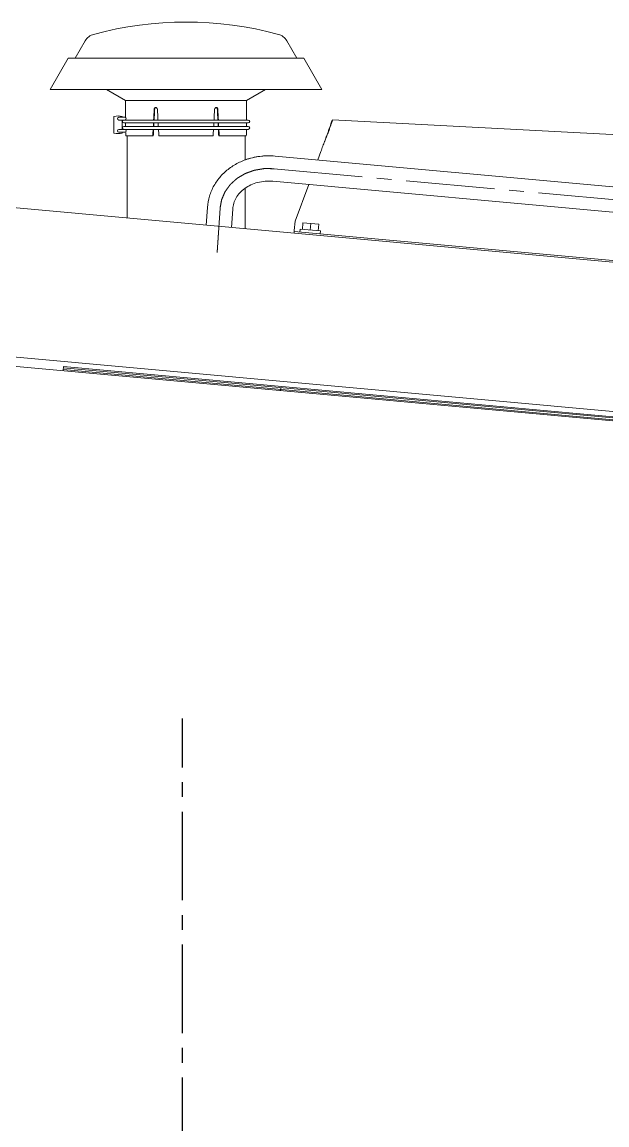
# Model space of a CAD drawing. Header units: millimetres. Extents: x -7970 to 6845, y -11075 to 1978.
# Drawn here: x 2297 to 2926, y -9411 to -8225 of the extents above; entities that cross this region are included whole.
import ezdxf

# ---------------------------------------------------------------- set-up
doc = ezdxf.new("R2010")
doc.units = ezdxf.units.MM
doc.header["$LTSCALE"] = 5
doc.linetypes.add('CENTER', pattern=[50.8, 31.75, -6.35, 6.35, -6.35])
doc.linetypes.add('CENTER2', pattern=[28.575, 19.05, -3.175, 3.175, -3.175])
doc.layers.add('Layer0016', color=7, linetype='Continuous')
doc.layers.add('Layer0021', color=7, linetype='Continuous')

msp = doc.modelspace()

# ---------------------------------------------------------------- linework, layer by layer
at = {"layer": 'Layer0016', "color": 7, "linetype": 'CENTER2', "lineweight": 25}
msp.add_line((2469.558, -10741.114), (2469.558, -8973.851), dxfattribs=at)
at = {"layer": 'Layer0021', "color": 7, "linetype": 'Continuous', "lineweight": 18}
for p, q in [((2364.951, -8245.266), (2354.152, -8263.97)), ((2581.771, -8245.266), (2592.57, -8263.97)), ((2346.652, -8263.97), (2327.311, -8297.47)), ((2346.653, -8263.97), (2600.069, -8263.97)), ((2600.07, -8263.97), (2619.411, -8297.47)), ((2619.41, -8297.47), (2327.312, -8297.47)), ((2408.361, -8309.37), (2387.75, -8297.47)), ((2558.972, -8297.47), (2538.361, -8309.37)), ((2408.361, -8316.97), (2408.361, -8309.37)), ((2408.361, -8309.37), (2538.361, -8309.37)), ((2538.361, -8316.97), (2538.361, -8309.37)), ((2408.361, -8316.97), (2408.366, -8317.153)), ((2408.365, -8317.119), (2408.367, -8317.165)), ((2538.356, -8317.146), (2538.358, -8317.077)), ((2538.358, -8317.082), (2538.361, -8316.97)), ((2395.861, -8326.47), (2395.861, -8344.47)), ((2401.161, -8327.47), (2407.47, -8327.47)), ((2401.161, -8330.47), (2407.47, -8330.47)), ((2404.861, -8327.47), (2404.861, -8326.47)), ((2404.861, -8340.47), (2404.861, -8330.47)), ((2406.361, -8333.47), (2540.361, -8333.47)), ((2406.361, -8337.47), (2540.361, -8337.47)), ((2407.503, -8330.47), (2540.361, -8330.47)), ((2630.896, -8330.32), (2630.894, -8330.348)), ((3284.939, -8364.7), (2630.896, -8330.32)), ((2401.161, -8340.47), (2407.47, -8340.47)), ((2401.161, -8343.47), (2407.47, -8343.47)), ((2404.861, -8344.47), (2404.861, -8343.47)), ((2407.503, -8340.47), (2540.361, -8340.47)), ((2408.469, -8347.47), (2438.168, -8347.47)), ((2410.108, -8435.614), (2410.108, -8347.47)), ((2502.559, -8347.47), (2444.163, -8347.47)), ((2538.253, -8347.47), (2508.554, -8347.47)), ((2537.108, -8373.58), (2537.108, -8347.47)), ((2569.271, -8369.201), (3440.027, -8448.65)), ((2618.422, -8364.201), (2615.043, -8373.377)), ((2566.799, -8396.289), (3437.556, -8475.737)), ((2537.108, -8447.201), (2537.108, -8403.871)), ((2605.313, -8399.803), (2590.765, -8439.317)), ((2249.608, -8420.97), (3887.629, -8570.424)), ((2495.124, -8443.371), (2496.442, -8424.34)), ((2522.218, -8445.843), (2523.577, -8426.22)), ((2590.765, -8439.317), (2589.861, -8449.217)), ((2598.509, -8447.984), (2599.145, -8441.013)), ((2599.145, -8441.013), (2616.075, -8442.557)), ((2606.974, -8448.756), (2607.61, -8441.785)), ((2615.439, -8449.528), (2616.075, -8442.557)), ((2589.608, -8451.992), (2589.754, -8450.398)), ((2589.754, -8450.398), (3389.754, -8523.391)), ((2595.729, -8450.943), (2596.019, -8447.757)), ((2596.019, -8447.757), (2617.928, -8449.756)), ((2617.638, -8452.942), (2617.928, -8449.756)), ((3892.608, -8731.543), (2249.608, -8581.634)), ((3349.75, -8692.054), (2266.354, -8593.204)), ((2341.057, -8599.869), (2341.443, -8595.64)), ((3337.193, -8687.745), (2341.329, -8596.882)), ((3337.306, -8686.5), (2341.443, -8595.637)), ((3337.011, -8689.737), (2341.148, -8598.873))]:
    msp.add_line(p, q, dxfattribs=at)
at = {"layer": 'Layer0021', "color": 7, "linetype": 'CENTER2', "lineweight": 18}
for p, q in [((2567.997, -8382.742), (3438.792, -8462.194)), ((2506.718, -8472.809), (2510.01, -8425.28)), ((2506.731, -8472.485), (2509.997, -8425.116))]:
    msp.add_line(p, q, dxfattribs=at)
at = {"layer": 'Layer0021', "color": 3, "linetype": 'Continuous', "lineweight": 18}
msp.add_line((2575.085, -8621.222), (2575.357, -8618.234), dxfattribs=at)
at = {"layer": 'Layer0021', "color": 7, "linetype": 'Continuous', "lineweight": 18}
for centre, radius, start, end in [((2473.361, -8604.973), 379.904, 74.841279, 105.158721), ((2377.941, -8252.766), 15, 105.158721, 150), ((2568.781, -8252.766), 15, 30, 74.841279), ((2343.396, -8318.97), 64.996, 1.376842, 1.602369), ((2343.77, -8318.96), 64.622, 1.215301, 1.375577), ((2342.656, -8318.984), 65.736, 0.882461, 1.215639), ((2345.014, -8318.947), 63.378, 0.69135, 0.881816), ((2342.213, -8318.978), 66.179, 0.113432, 0.689559), ((2441.371, -8318.511), 1.542, 99.827696, 114.810286), ((2440.86, -8318.482), 1.512, 80.254834, 89.961689), ((2505.862, -8318.481), 1.511, 90.036552, 99.72733), ((2505.355, -8318.498), 1.529, 71.332037, 80.204079), ((2603.752, -8318.973), 65.421, 179.306557, 179.890148), ((2603.458, -8318.972), 65.128, 179.120686, 179.303754), ((2603.349, -8318.97), 65.019, 178.779585, 179.121456), ((2603.705, -8318.978), 65.375, 178.630627, 178.778852), ((2603.398, -8318.97), 65.068, 178.39334, 178.631095), ((2400.361, -8346.47), 20.5, 77.319617, 102.680383), ((2401.161, -8328.97), 1.5, 90, 270), ((2406.361, -8331.97), 1.5, 90, 270), ((2406.361, -8338.97), 1.5, 90, 270), ((2407.503, -8328.97), 1.5, 270, 90), ((2540.361, -8331.97), 1.5, 270, 90), ((2540.361, -8338.97), 1.5, 270, 90), ((2400.361, -8324.47), 20.5, 257.319617, 282.680383), ((2401.161, -8341.97), 1.5, 90, 270), ((2407.503, -8341.97), 1.5, 270, 90)]:
    msp.add_arc(centre, radius, start, end, dxfattribs=at)
for major_axis, ratio, start_param, end_param in [((0, 1060.845), 0.0612719, -4.68167252, -4.67322137), ((56.344, 1060.844), 0.03054985, -4.68004993, -4.66908698), ((55.477, 1044.523), 0.03054985, -4.67956983, -4.66843535), ((-56.344, 1060.844), 0.03054985, -4.6832951, -4.67233215), ((56.344, 1060.844), 0.03054985, 4.67233215, 4.6832951), ((-55.477, 1044.523), 0.03054985, 4.66843535, 4.67956983), ((-56.344, 1060.844), 0.03054985, 4.66908698, 4.68004993), ((0, 1060.845), 0.0612719, 4.67070956, 4.68167252), ((0, 1060.845), 0.0612719, -4.67103179, -4.67070956), ((0, 1060.845), 0.0612719, -4.667879, -4.66410436), ((56.344, 1060.844), 0.03054985, -4.66625642, -4.66248177), ((55.477, 1044.523), 0.03054985, -4.66556048, -4.66172673), ((-56.344, 1060.844), 0.03054985, -4.66950159, -4.66572694), ((56.344, 1060.844), 0.03054985, 4.66572694, 4.66950159), ((-55.477, 1044.523), 0.03054985, 4.66172673, 4.66556048), ((-56.344, 1060.844), 0.03054985, 4.66248177, 4.66625642), ((0, 1060.845), 0.0612719, 4.66410436, 4.667879), ((0, 1060.845), 0.0612719, -4.66127293, -4.66093125), ((0, 1060.845), 0.0612719, -4.65878749, -4.65466462), ((56.344, 1060.844), 0.03054985, -4.65965034, -4.65304204), ((55.477, 1044.523), 0.03054985, -4.65885094, -4.65213907), ((-56.344, 1060.844), 0.03054985, -4.66289551, -4.65628721), ((56.344, 1060.844), 0.03054985, 4.65628721, 4.66289551), ((-55.477, 1044.523), 0.03054985, 4.65213907, 4.65885094), ((-56.344, 1060.844), 0.03054985, 4.65304204, 4.65965034), ((0, 1060.845), 0.0612719, 4.65466462, 4.66127293)]:
    msp.add_ellipse((2473.361, -8286.267), major_axis=major_axis, ratio=ratio, start_param=start_param, end_param=end_param, dxfattribs=at)
for points in [[(2439.148, -8318.847), (2439.16, -8318.601), (2439.213, -8318.353), (2439.304, -8318.124)], [(2507.417, -8318.122), (2507.509, -8318.352), (2507.562, -8318.6), (2507.575, -8318.847)]]:
    msp.add_open_spline(points, degree=3, dxfattribs=at)
for points, knots in [([(2439.304, -8318.124), (2439.433, -8317.798), (2439.846, -8317.212), (2440.535, -8316.97), (2440.861, -8316.97)], [0, 0, 0, 0, 0.51822105, 1, 1, 1, 1]), ([(2440.723, -8317.111), (2440.415, -8317.254), (2439.868, -8317.771), (2439.667, -8318.482), (2439.648, -8318.847)], [0, 0, 0, 0, 0.48126183, 1, 1, 1, 1]), ([(2441.116, -8316.992), (2441.313, -8317.025), (2441.705, -8317.177), (2442.345, -8317.749), (2442.582, -8318.41), (2442.605, -8318.847)], [0, 0, 0, 0, 0.23612176, 0.48280062, 1, 1, 1, 1]), ([(2504.117, -8318.847), (2504.141, -8318.41), (2504.377, -8317.749), (2505.017, -8317.176), (2505.41, -8317.025), (2505.607, -8316.991)], [0, 0, 0, 0, 0.51719719, 0.76388049, 1, 1, 1, 1]), ([(2507.074, -8318.847), (2507.054, -8318.453), (2506.824, -8317.686), (2506.189, -8317.166), (2505.844, -8317.05)], [0, 0, 0, 0, 0.5207371, 1, 1, 1, 1]), ([(2505.861, -8316.97), (2506.187, -8316.97), (2506.875, -8317.211), (2507.288, -8317.797), (2507.417, -8318.122)], [0, 0, 0, 0, 0.48180999, 1, 1, 1, 1]), ([(2622.606, -8353.18), (2623.172, -8351.639), (2624.245, -8348.682), (2625.752, -8344.454), (2627.087, -8340.68), (2628.237, -8337.428), (2629.077, -8335.073), (2629.649, -8333.494), (2629.996, -8332.55), (2630.288, -8331.773), (2630.521, -8331.165), (2630.697, -8330.729), (2630.796, -8330.496), (2630.838, -8330.41)], [0, 0, 0, 0, 0.20335401, 0.38977085, 0.55606498, 0.69935692, 0.81715737, 0.8658431, 0.90743844, 0.94176238, 0.96869336, 0.98812397, 1, 1, 1, 1]), ([(2630.894, -8330.348), (2630.892, -8330.374), (2630.879, -8330.44), (2630.85, -8330.561), (2630.804, -8330.73), (2630.742, -8330.944), (2630.664, -8331.206), (2630.528, -8331.646), (2630.317, -8332.308), (2630.013, -8333.236), (2629.645, -8334.337), (2629.214, -8335.605), (2628.72, -8337.035), (2628.165, -8338.618), (2627.31, -8341.014), (2626.097, -8344.327), (2624.459, -8348.63), (2623.264, -8351.635), (2622.626, -8353.199)], [0, 0, 0, 0, 0.0031235, 0.00826968, 0.01544565, 0.0246473, 0.0358665, 0.04909082, 0.08149267, 0.12170067, 0.16952133, 0.22472338, 0.28704006, 0.35617124, 0.43178543, 0.60100273, 0.79154974, 1, 1, 1, 1]), ([(2630.838, -8330.41), (2630.844, -8330.397), (2630.856, -8330.374), (2630.872, -8330.345), (2630.883, -8330.329), (2630.89, -8330.32), (2630.893, -8330.32)], [0, 0, 0, 0, 0.41504745, 0.71824319, 0.91094429, 1, 1, 1, 1]), ([(2622.626, -8353.199), (2621.903, -8354.973), (2620.47, -8358.629), (2619.107, -8362.311), (2618.422, -8364.201)], [0, 0, 0, 0, 0.48799109, 1, 1, 1, 1]), ([(2622.295, -8354.028), (2622.321, -8353.957), (2622.425, -8353.674), (2622.529, -8353.392), (2622.606, -8353.18)], [0, 0, 0, 0, 0.25102811, 1, 1, 1, 1]), ([(2496.442, -8424.34), (2496.724, -8420.28), (2498.204, -8412.177), (2503.07, -8400.796), (2510.348, -8390.639), (2519.698, -8382.107), (2530.717, -8375.491), (2542.97, -8370.998), (2555.991, -8368.755), (2564.861, -8368.799), (2569.271, -8369.201)], [0, 0, 0, 0, 0.12015871, 0.24078717, 0.36260983, 0.48620019, 0.61188969, 0.73968788, 0.86926861, 1, 1, 1, 1]), ([(2536.979, -8373.266), (2542.069, -8371.415), (2552.774, -8368.865), (2563.769, -8368.699), (2569.233, -8369.198)], [0, 0, 0, 0, 0.49674824, 1, 1, 1, 1]), ([(2523.577, -8426.22), (2523.723, -8424.117), (2524.512, -8419.887), (2527.148, -8413.89), (2531.202, -8408.42), (2536.565, -8403.691), (2543.082, -8399.922), (2553.095, -8396.39), (2561.362, -8395.793), (2566.799, -8396.289)], [0, 0, 0, 0, 0.10845483, 0.21905977, 0.33428584, 0.45594872, 0.58442937, 0.71909874, 1, 1, 1, 1]), ([(2589.861, -8449.217), (2589.855, -8449.299), (2589.844, -8449.457), (2589.826, -8449.683), (2589.808, -8449.885), (2589.795, -8450.036), (2589.785, -8450.142), (2589.778, -8450.208), (2589.772, -8450.264), (2589.767, -8450.311), (2589.762, -8450.347), (2589.759, -8450.372), (2589.757, -8450.385), (2589.756, -8450.392), (2589.755, -8450.396), (2589.754, -8450.398), (2589.754, -8450.398)], [0, 0, 0, 0, 0.20757752, 0.40027326, 0.5729459, 0.72098825, 0.78451143, 0.84045112, 0.888438, 0.9281496, 0.95932302, 0.98175489, 0.9896457, 0.99530449, 0.99873512, 1, 1, 1, 1])]:
    msp.add_open_spline(points, degree=3, knots=knots, dxfattribs=at)
at = {"layer": 'Layer0021', "color": 2, "linetype": 'CENTER', "lineweight": 18}
for points in [[(2509.997, -8425.116), (2510.067, -8424.737), (2510.207, -8423.978), (2510.417, -8422.84), (2510.591, -8421.892), (2510.731, -8421.133), (2510.836, -8420.564), (2510.941, -8419.995), (2511.045, -8419.426), (2511.15, -8418.856), (2511.238, -8418.382), (2511.307, -8418.003), (2511.36, -8417.718), (2511.412, -8417.434), (2511.456, -8417.197), (2511.491, -8417.007), (2511.517, -8416.865), (2511.543, -8416.722), (2511.57, -8416.58), (2511.591, -8416.461), (2511.609, -8416.367), (2511.622, -8416.295), (2511.633, -8416.236), (2511.642, -8416.189), (2511.648, -8416.153), (2511.655, -8416.118), (2511.66, -8416.088), (2511.664, -8416.064), (2511.667, -8416.049), (2511.669, -8416.038), (2511.671, -8416.029), (2511.672, -8416.021), (2511.674, -8416.015), (2511.674, -8416.011), (2511.676, -8416.007), (2511.678, -8416.001), (2511.682, -8415.994), (2511.685, -8415.986), (2511.69, -8415.975), (2511.696, -8415.961), (2511.706, -8415.938), (2511.718, -8415.911), (2511.732, -8415.877), (2511.747, -8415.844), (2511.766, -8415.799), (2511.79, -8415.743), (2511.819, -8415.676), (2511.857, -8415.587), (2511.905, -8415.475), (2511.963, -8415.342), (2512.021, -8415.208), (2512.079, -8415.074), (2512.156, -8414.895), (2512.252, -8414.672), (2512.368, -8414.404), (2512.483, -8414.137), (2512.637, -8413.78), (2512.83, -8413.333), (2513.061, -8412.798), (2513.292, -8412.262), (2513.523, -8411.727), (2513.754, -8411.191), (2513.985, -8410.656), (2514.217, -8410.12), (2514.409, -8409.674), (2514.563, -8409.317), (2514.679, -8409.049), (2514.794, -8408.781), (2514.891, -8408.558), (2514.968, -8408.38), (2515.025, -8408.246), (2515.083, -8408.112), (2515.141, -8407.978), (2515.189, -8407.866), (2515.228, -8407.777), (2515.257, -8407.71), (2515.281, -8407.654), (2515.3, -8407.61), (2515.314, -8407.576), (2515.329, -8407.543), (2515.341, -8407.515), (2515.35, -8407.493), (2515.356, -8407.479), (2515.361, -8407.468), (2515.365, -8407.459), (2515.368, -8407.452), (2515.37, -8407.447), (2515.372, -8407.442), (2515.375, -8407.439), (2515.378, -8407.434), (2515.383, -8407.427), (2515.388, -8407.42), (2515.396, -8407.41), (2515.405, -8407.397), (2515.419, -8407.377), (2515.437, -8407.352), (2515.459, -8407.322), (2515.481, -8407.292), (2515.51, -8407.252), (2515.546, -8407.202), (2515.59, -8407.141), (2515.648, -8407.061), (2515.721, -8406.961), (2515.808, -8406.84), (2515.895, -8406.72), (2515.982, -8406.6), (2516.098, -8406.439), (2516.244, -8406.238), (2516.418, -8405.998), (2516.592, -8405.757), (2516.825, -8405.436), (2517.115, -8405.035), (2517.464, -8404.553), (2517.812, -8404.071), (2518.161, -8403.59), (2518.51, -8403.108), (2518.858, -8402.627), (2519.207, -8402.145), (2519.497, -8401.744), (2519.73, -8401.423), (2519.904, -8401.182), (2520.078, -8400.941), (2520.224, -8400.741), (2520.34, -8400.58), (2520.427, -8400.46), (2520.514, -8400.339), (2520.601, -8400.219), (2520.674, -8400.119), (2520.732, -8400.038), (2520.776, -8399.978), (2520.812, -8399.928), (2520.841, -8399.888), (2520.863, -8399.858), (2520.885, -8399.828), (2520.903, -8399.803), (2520.917, -8399.782), (2520.926, -8399.77), (2520.934, -8399.76), (2520.939, -8399.752), (2520.944, -8399.746), (2520.947, -8399.741), (2520.95, -8399.737), (2520.954, -8399.734), (2520.958, -8399.73), (2520.964, -8399.724), (2520.972, -8399.718), (2520.981, -8399.709), (2520.993, -8399.698), (2521.012, -8399.681), (2521.037, -8399.659), (2521.065, -8399.633), (2521.094, -8399.607), (2521.133, -8399.573), (2521.181, -8399.529), (2521.239, -8399.477), (2521.316, -8399.408), (2521.412, -8399.322), (2521.527, -8399.218), (2521.643, -8399.114), (2521.758, -8399.01), (2521.912, -8398.871), (2522.104, -8398.698), (2522.335, -8398.49), (2522.566, -8398.282), (2522.874, -8398.005), (2523.259, -8397.658), (2523.721, -8397.242), (2524.182, -8396.827), (2524.644, -8396.411), (2525.106, -8395.995), (2525.568, -8395.579), (2526.029, -8395.163), (2526.414, -8394.817), (2526.722, -8394.54), (2526.953, -8394.332), (2527.184, -8394.124), (2527.376, -8393.951), (2527.53, -8393.812), (2527.646, -8393.708), (2527.761, -8393.604), (2527.877, -8393.5), (2527.973, -8393.413), (2528.05, -8393.344), (2528.107, -8393.292), (2528.156, -8393.249), (2528.194, -8393.214), (2528.223, -8393.188), (2528.252, -8393.162), (2528.276, -8393.141), (2528.295, -8393.123), (2528.309, -8393.11), (2528.322, -8393.099), (2528.33, -8393.092), (2528.335, -8393.088), (2528.338, -8393.084), (2528.343, -8393.082), (2528.348, -8393.078), (2528.358, -8393.073), (2528.372, -8393.064), (2528.389, -8393.054), (2528.412, -8393.041), (2528.44, -8393.024), (2528.474, -8393.004), (2528.507, -8392.984), (2528.553, -8392.958), (2528.609, -8392.924), (2528.677, -8392.885), (2528.767, -8392.831), (2528.88, -8392.765), (2529.015, -8392.685), (2529.15, -8392.605), (2529.285, -8392.525), (2529.466, -8392.418), (2529.691, -8392.285), (2529.962, -8392.125), (2530.232, -8391.965), (2530.593, -8391.752), (2531.044, -8391.486), (2531.585, -8391.166), (2532.127, -8390.847), (2532.668, -8390.527), (2533.209, -8390.207), (2533.75, -8389.888), (2534.291, -8389.568), (2534.742, -8389.301), (2535.103, -8389.088), (2535.374, -8388.929), (2535.644, -8388.769), (2535.87, -8388.635), (2536.05, -8388.529), (2536.186, -8388.449), (2536.321, -8388.369), (2536.456, -8388.289), (2536.569, -8388.223), (2536.659, -8388.169), (2536.727, -8388.129), (2536.783, -8388.096), (2536.828, -8388.069), (2536.862, -8388.049), (2536.896, -8388.029), (2536.924, -8388.013), (2536.947, -8387.999), (2536.964, -8387.989), (2536.978, -8387.981), (2536.987, -8387.975), (2536.993, -8387.972), (2536.997, -8387.969), (2537.002, -8387.968), (2537.008, -8387.965), (2537.02, -8387.962), (2537.035, -8387.956), (2537.054, -8387.949), (2537.08, -8387.94), (2537.111, -8387.928), (2537.149, -8387.915), (2537.187, -8387.901), (2537.238, -8387.883), (2537.301, -8387.86), (2537.377, -8387.832), (2537.478, -8387.796), (2537.605, -8387.75), (2537.756, -8387.695), (2537.908, -8387.64), (2538.06, -8387.586), (2538.262, -8387.513), (2538.515, -8387.421), (2538.819, -8387.311), (2539.123, -8387.202), (2539.527, -8387.056), (2540.033, -8386.873), (2540.641, -8386.653), (2541.248, -8386.434), (2541.855, -8386.215), (2542.462, -8385.995), (2543.07, -8385.776), (2543.677, -8385.557), (2544.183, -8385.374), (2544.588, -8385.228), (2544.891, -8385.118), (2545.195, -8385.008), (2545.448, -8384.917), (2545.65, -8384.844), (2545.802, -8384.789), (2545.954, -8384.734), (2546.106, -8384.679), (2546.232, -8384.633), (2546.333, -8384.597), (2546.409, -8384.569), (2546.472, -8384.547), (2546.523, -8384.528), (2546.561, -8384.515), (2546.599, -8384.501), (2546.631, -8384.49), (2546.656, -8384.48), (2546.675, -8384.474), (2546.691, -8384.468), (2546.702, -8384.464), (2546.708, -8384.462), (2546.713, -8384.46), (2546.718, -8384.459), (2546.725, -8384.458), (2546.737, -8384.456), (2546.753, -8384.453), (2546.774, -8384.449), (2546.801, -8384.445), (2546.835, -8384.439), (2546.875, -8384.432), (2546.916, -8384.425), (2546.97, -8384.416), (2547.038, -8384.404), (2547.119, -8384.391), (2547.227, -8384.372), (2547.363, -8384.349), (2547.525, -8384.321), (2547.688, -8384.294), (2547.85, -8384.266), (2548.067, -8384.229), (2548.338, -8384.183), (2548.663, -8384.128), (2548.988, -8384.072), (2549.422, -8383.999), (2549.963, -8383.906), (2550.613, -8383.796), (2551.264, -8383.685), (2551.914, -8383.574), (2552.564, -8383.464), (2553.214, -8383.353), (2553.864, -8383.242), (2554.406, -8383.15), (2554.839, -8383.076), (2555.164, -8383.021), (2555.489, -8382.966), (2555.76, -8382.92), (2555.977, -8382.883), (2556.139, -8382.855), (2556.302, -8382.827), (2556.464, -8382.8), (2556.6, -8382.777), (2556.708, -8382.758), (2556.789, -8382.744), (2556.857, -8382.733), (2556.911, -8382.724), (2556.952, -8382.717), (2556.993, -8382.71), (2557.026, -8382.704), (2557.054, -8382.699), (2557.074, -8382.696), (2557.091, -8382.693), (2557.103, -8382.691), (2557.109, -8382.69), (2557.114, -8382.689), (2557.12, -8382.689), (2557.127, -8382.689), (2557.139, -8382.689), (2557.157, -8382.689), (2557.178, -8382.689), (2557.207, -8382.689), (2557.242, -8382.69), (2557.285, -8382.69), (2557.327, -8382.69), (2557.384, -8382.69), (2557.455, -8382.691), (2557.54, -8382.691), (2557.653, -8382.692), (2557.795, -8382.692), (2557.965, -8382.693), (2558.135, -8382.694), (2558.305, -8382.695), (2558.532, -8382.696), (2558.815, -8382.697), (2559.155, -8382.699), (2559.495, -8382.7), (2559.949, -8382.703), (2560.515, -8382.705), (2561.196, -8382.709), (2561.876, -8382.712), (2562.556, -8382.715), (2563.236, -8382.719), (2564.143, -8382.723), (2565.277, -8382.728), (2566.637, -8382.735), (2567.544, -8382.739), (2567.997, -8382.742)], [(2510.01, -8425.28), (2510.08, -8424.899), (2510.22, -8424.138), (2510.43, -8422.996), (2510.606, -8422.044), (2510.746, -8421.283), (2510.851, -8420.712), (2510.956, -8420.141), (2511.061, -8419.57), (2511.166, -8418.998), (2511.254, -8418.523), (2511.324, -8418.142), (2511.376, -8417.856), (2511.429, -8417.571), (2511.473, -8417.333), (2511.508, -8417.143), (2511.534, -8417), (2511.56, -8416.857), (2511.587, -8416.714), (2511.608, -8416.595), (2511.626, -8416.5), (2511.639, -8416.429), (2511.65, -8416.369), (2511.659, -8416.322), (2511.665, -8416.286), (2511.672, -8416.25), (2511.677, -8416.221), (2511.682, -8416.197), (2511.685, -8416.182), (2511.687, -8416.17), (2511.688, -8416.161), (2511.69, -8416.154), (2511.691, -8416.148), (2511.691, -8416.143), (2511.694, -8416.139), (2511.696, -8416.133), (2511.699, -8416.127), (2511.703, -8416.118), (2511.707, -8416.107), (2511.713, -8416.093), (2511.723, -8416.071), (2511.735, -8416.043), (2511.75, -8416.009), (2511.764, -8415.975), (2511.783, -8415.931), (2511.807, -8415.875), (2511.836, -8415.807), (2511.875, -8415.718), (2511.923, -8415.606), (2511.981, -8415.472), (2512.039, -8415.337), (2512.097, -8415.203), (2512.174, -8415.024), (2512.27, -8414.8), (2512.386, -8414.531), (2512.502, -8414.262), (2512.656, -8413.904), (2512.849, -8413.456), (2513.08, -8412.919), (2513.312, -8412.381), (2513.543, -8411.844), (2513.774, -8411.307), (2514.006, -8410.769), (2514.237, -8410.232), (2514.43, -8409.784), (2514.584, -8409.426), (2514.7, -8409.157), (2514.816, -8408.888), (2514.912, -8408.664), (2514.989, -8408.485), (2515.047, -8408.351), (2515.105, -8408.217), (2515.163, -8408.082), (2515.211, -8407.97), (2515.25, -8407.881), (2515.278, -8407.814), (2515.303, -8407.758), (2515.322, -8407.713), (2515.336, -8407.679), (2515.351, -8407.646), (2515.363, -8407.618), (2515.373, -8407.595), (2515.379, -8407.581), (2515.383, -8407.57), (2515.387, -8407.562), (2515.39, -8407.555), (2515.392, -8407.549), (2515.394, -8407.545), (2515.397, -8407.541), (2515.401, -8407.536), (2515.405, -8407.53), (2515.411, -8407.522), (2515.418, -8407.512), (2515.427, -8407.5), (2515.441, -8407.479), (2515.46, -8407.454), (2515.481, -8407.424), (2515.503, -8407.394), (2515.532, -8407.354), (2515.569, -8407.303), (2515.612, -8407.243), (2515.67, -8407.162), (2515.743, -8407.062), (2515.83, -8406.941), (2515.918, -8406.82), (2516.005, -8406.699), (2516.121, -8406.538), (2516.266, -8406.337), (2516.441, -8406.095), (2516.615, -8405.853), (2516.848, -8405.531), (2517.139, -8405.128), (2517.488, -8404.645), (2517.836, -8404.162), (2518.185, -8403.679), (2518.534, -8403.195), (2518.883, -8402.712), (2519.232, -8402.229), (2519.523, -8401.826), (2519.755, -8401.504), (2519.93, -8401.262), (2520.104, -8401.02), (2520.25, -8400.819), (2520.366, -8400.658), (2520.453, -8400.537), (2520.54, -8400.416), (2520.627, -8400.296), (2520.7, -8400.195), (2520.758, -8400.114), (2520.802, -8400.054), (2520.838, -8400.004), (2520.867, -8399.963), (2520.889, -8399.933), (2520.911, -8399.903), (2520.929, -8399.878), (2520.944, -8399.858), (2520.953, -8399.845), (2520.96, -8399.835), (2520.965, -8399.827), (2520.97, -8399.821), (2520.974, -8399.816), (2520.976, -8399.812), (2520.98, -8399.809), (2520.985, -8399.805), (2520.991, -8399.799), (2520.998, -8399.793), (2521.008, -8399.784), (2521.02, -8399.773), (2521.039, -8399.756), (2521.063, -8399.734), (2521.092, -8399.708), (2521.121, -8399.682), (2521.159, -8399.647), (2521.207, -8399.604), (2521.265, -8399.551), (2521.342, -8399.482), (2521.438, -8399.395), (2521.554, -8399.291), (2521.669, -8399.186), (2521.785, -8399.082), (2521.939, -8398.943), (2522.131, -8398.769), (2522.362, -8398.56), (2522.593, -8398.351), (2522.901, -8398.073), (2523.286, -8397.725), (2523.748, -8397.308), (2524.21, -8396.891), (2524.673, -8396.473), (2525.135, -8396.056), (2525.597, -8395.639), (2526.059, -8395.221), (2526.444, -8394.874), (2526.752, -8394.595), (2526.983, -8394.387), (2527.214, -8394.178), (2527.406, -8394.004), (2527.56, -8393.865), (2527.676, -8393.761), (2527.791, -8393.656), (2527.907, -8393.552), (2528.003, -8393.465), (2528.08, -8393.395), (2528.138, -8393.343), (2528.186, -8393.3), (2528.224, -8393.265), (2528.253, -8393.239), (2528.282, -8393.213), (2528.306, -8393.191), (2528.325, -8393.174), (2528.34, -8393.161), (2528.352, -8393.15), (2528.36, -8393.142), (2528.365, -8393.138), (2528.368, -8393.134), (2528.373, -8393.132), (2528.378, -8393.129), (2528.388, -8393.123), (2528.402, -8393.115), (2528.419, -8393.105), (2528.442, -8393.091), (2528.47, -8393.074), (2528.504, -8393.054), (2528.538, -8393.034), (2528.583, -8393.008), (2528.639, -8392.974), (2528.707, -8392.934), (2528.797, -8392.881), (2528.91, -8392.814), (2529.045, -8392.733), (2529.181, -8392.653), (2529.316, -8392.573), (2529.497, -8392.466), (2529.722, -8392.332), (2529.993, -8392.172), (2530.263, -8392.011), (2530.624, -8391.797), (2531.076, -8391.53), (2531.617, -8391.209), (2532.158, -8390.888), (2532.7, -8390.567), (2533.241, -8390.246), (2533.782, -8389.925), (2534.324, -8389.605), (2534.775, -8389.337), (2535.136, -8389.123), (2535.407, -8388.963), (2535.677, -8388.802), (2535.903, -8388.669), (2536.083, -8388.562), (2536.219, -8388.481), (2536.354, -8388.401), (2536.489, -8388.321), (2536.602, -8388.254), (2536.692, -8388.201), (2536.76, -8388.16), (2536.817, -8388.127), (2536.862, -8388.1), (2536.895, -8388.08), (2536.929, -8388.06), (2536.957, -8388.043), (2536.98, -8388.03), (2536.997, -8388.02), (2537.011, -8388.012), (2537.021, -8388.006), (2537.027, -8388.003), (2537.031, -8388), (2537.036, -8387.998), (2537.042, -8387.996), (2537.053, -8387.992), (2537.069, -8387.986), (2537.088, -8387.979), (2537.113, -8387.97), (2537.145, -8387.959), (2537.183, -8387.945), (2537.221, -8387.931), (2537.271, -8387.913), (2537.334, -8387.89), (2537.41, -8387.862), (2537.512, -8387.826), (2537.638, -8387.78), (2537.79, -8387.725), (2537.942, -8387.67), (2538.094, -8387.614), (2538.296, -8387.541), (2538.549, -8387.449), (2538.853, -8387.339), (2539.157, -8387.229), (2539.561, -8387.082), (2540.068, -8386.899), (2540.675, -8386.678), (2541.282, -8386.458), (2541.89, -8386.238), (2542.497, -8386.017), (2543.104, -8385.797), (2543.712, -8385.577), (2544.218, -8385.393), (2544.623, -8385.247), (2544.926, -8385.136), (2545.23, -8385.026), (2545.483, -8384.934), (2545.686, -8384.861), (2545.837, -8384.806), (2545.989, -8384.751), (2546.141, -8384.696), (2546.268, -8384.65), (2546.369, -8384.613), (2546.445, -8384.586), (2546.508, -8384.563), (2546.559, -8384.544), (2546.597, -8384.531), (2546.635, -8384.517), (2546.666, -8384.505), (2546.692, -8384.496), (2546.711, -8384.489), (2546.726, -8384.484), (2546.737, -8384.48), (2546.744, -8384.477), (2546.748, -8384.475), (2546.754, -8384.475), (2546.76, -8384.473), (2546.772, -8384.472), (2546.789, -8384.469), (2546.809, -8384.465), (2546.837, -8384.46), (2546.87, -8384.455), (2546.911, -8384.448), (2546.952, -8384.441), (2547.006, -8384.432), (2547.074, -8384.42), (2547.155, -8384.406), (2547.263, -8384.387), (2547.399, -8384.364), (2547.561, -8384.336), (2547.724, -8384.309), (2547.886, -8384.281), (2548.103, -8384.244), (2548.374, -8384.197), (2548.699, -8384.142), (2549.024, -8384.086), (2549.458, -8384.012), (2550, -8383.919), (2550.65, -8383.808), (2551.3, -8383.697), (2551.95, -8383.586), (2552.6, -8383.474), (2553.251, -8383.363), (2553.901, -8383.252), (2554.443, -8383.159), (2554.876, -8383.085), (2555.201, -8383.029), (2555.526, -8382.974), (2555.797, -8382.927), (2556.014, -8382.89), (2556.176, -8382.862), (2556.339, -8382.835), (2556.501, -8382.807), (2556.637, -8382.784), (2556.745, -8382.765), (2556.827, -8382.751), (2556.894, -8382.74), (2556.948, -8382.73), (2556.989, -8382.723), (2557.03, -8382.716), (2557.064, -8382.711), (2557.091, -8382.706), (2557.111, -8382.702), (2557.128, -8382.7), (2557.14, -8382.698), (2557.147, -8382.696), (2557.152, -8382.695), (2557.157, -8382.696), (2557.164, -8382.696), (2557.176, -8382.696), (2557.194, -8382.696), (2557.215, -8382.696), (2557.244, -8382.696), (2557.279, -8382.696), (2557.322, -8382.696), (2557.364, -8382.697), (2557.421, -8382.697), (2557.492, -8382.697), (2557.577, -8382.697), (2557.69, -8382.698), (2557.832, -8382.699), (2558.002, -8382.699), (2558.172, -8382.7), (2558.342, -8382.701), (2558.569, -8382.702), (2558.852, -8382.703), (2559.192, -8382.705), (2559.532, -8382.706), (2559.986, -8382.708), (2560.553, -8382.711), (2561.233, -8382.714), (2561.913, -8382.717), (2562.593, -8382.72), (2563.274, -8382.723), (2564.181, -8382.727), (2565.314, -8382.733), (2566.675, -8382.739), (2567.582, -8382.743), (2568.035, -8382.745)]]:
    msp.add_open_spline(points, degree=3, knots=[0, 0, 0, 0, 0.015625, 0.03125, 0.046875, 0.0546875, 0.0625, 0.0703125, 0.078125, 0.0859375, 0.09375, 0.09765625, 0.1015625, 0.10546875, 0.109375, 0.11132812, 0.11328125, 0.11523438, 0.1171875, 0.11914062, 0.12011719, 0.12109375, 0.12207031, 0.12255859, 0.12304688, 0.12353516, 0.12402344, 0.12426758, 0.12451172, 0.12463379, 0.12475586, 0.12487793, 0.12493896, 0.125, 0.12506104, 0.12512207, 0.12524414, 0.12536621, 0.12548828, 0.12573242, 0.12597656, 0.12646484, 0.12695312, 0.12744141, 0.12792969, 0.12890625, 0.12988281, 0.13085938, 0.1328125, 0.13476562, 0.13671875, 0.13867188, 0.140625, 0.14453125, 0.1484375, 0.15234375, 0.15625, 0.1640625, 0.171875, 0.1796875, 0.1875, 0.1953125, 0.203125, 0.2109375, 0.21875, 0.22265625, 0.2265625, 0.23046875, 0.234375, 0.23632812, 0.23828125, 0.24023438, 0.2421875, 0.24414062, 0.24511719, 0.24609375, 0.24707031, 0.24755859, 0.24804688, 0.24853516, 0.24902344, 0.24926758, 0.24951172, 0.24963379, 0.24975586, 0.24987793, 0.24993896, 0.25, 0.25006104, 0.25012207, 0.25024414, 0.25036621, 0.25048828, 0.25073242, 0.25097656, 0.25146484, 0.25195312, 0.25244141, 0.25292969, 0.25390625, 0.25488281, 0.25585938, 0.2578125, 0.25976562, 0.26171875, 0.26367188, 0.265625, 0.26953125, 0.2734375, 0.27734375, 0.28125, 0.2890625, 0.296875, 0.3046875, 0.3125, 0.3203125, 0.328125, 0.3359375, 0.34375, 0.34765625, 0.3515625, 0.35546875, 0.359375, 0.36132812, 0.36328125, 0.36523438, 0.3671875, 0.36914062, 0.37011719, 0.37109375, 0.37207031, 0.37255859, 0.37304688, 0.37353516, 0.37402344, 0.37426758, 0.37451172, 0.37463379, 0.37475586, 0.37487793, 0.37493896, 0.375, 0.37506104, 0.37512207, 0.37524414, 0.37536621, 0.37548828, 0.37573242, 0.37597656, 0.37646484, 0.37695312, 0.37744141, 0.37792969, 0.37890625, 0.37988281, 0.38085938, 0.3828125, 0.38476562, 0.38671875, 0.38867188, 0.390625, 0.39453125, 0.3984375, 0.40234375, 0.40625, 0.4140625, 0.421875, 0.4296875, 0.4375, 0.4453125, 0.453125, 0.4609375, 0.46875, 0.47265625, 0.4765625, 0.48046875, 0.484375, 0.48632812, 0.48828125, 0.49023438, 0.4921875, 0.49414062, 0.49511719, 0.49609375, 0.49707031, 0.49755859, 0.49804688, 0.49853516, 0.49902344, 0.49926758, 0.49951172, 0.49975586, 0.49987793, 0.49993896, 0.5, 0.50006104, 0.50012207, 0.50024414, 0.50048828, 0.50073242, 0.50097656, 0.50146484, 0.50195312, 0.50244141, 0.50292969, 0.50390625, 0.50488281, 0.50585938, 0.5078125, 0.50976562, 0.51171875, 0.51367188, 0.515625, 0.51953125, 0.5234375, 0.52734375, 0.53125, 0.5390625, 0.546875, 0.5546875, 0.5625, 0.5703125, 0.578125, 0.5859375, 0.59375, 0.59765625, 0.6015625, 0.60546875, 0.609375, 0.61132812, 0.61328125, 0.61523438, 0.6171875, 0.61914062, 0.62011719, 0.62109375, 0.62207031, 0.62255859, 0.62304688, 0.62353516, 0.62402344, 0.62426758, 0.62451172, 0.62475586, 0.62487793, 0.62493896, 0.625, 0.62506104, 0.62512207, 0.62524414, 0.62548828, 0.62573242, 0.62597656, 0.62646484, 0.62695312, 0.62744141, 0.62792969, 0.62890625, 0.62988281, 0.63085938, 0.6328125, 0.63476562, 0.63671875, 0.63867188, 0.640625, 0.64453125, 0.6484375, 0.65234375, 0.65625, 0.6640625, 0.671875, 0.6796875, 0.6875, 0.6953125, 0.703125, 0.7109375, 0.71875, 0.72265625, 0.7265625, 0.73046875, 0.734375, 0.73632812, 0.73828125, 0.74023438, 0.7421875, 0.74414062, 0.74511719, 0.74609375, 0.74707031, 0.74755859, 0.74804688, 0.74853516, 0.74902344, 0.74926758, 0.74951172, 0.74975586, 0.74987793, 0.74993896, 0.75, 0.75006104, 0.75012207, 0.75024414, 0.75048828, 0.75073242, 0.75097656, 0.75146484, 0.75195312, 0.75244141, 0.75292969, 0.75390625, 0.75488281, 0.75585938, 0.7578125, 0.75976562, 0.76171875, 0.76367188, 0.765625, 0.76953125, 0.7734375, 0.77734375, 0.78125, 0.7890625, 0.796875, 0.8046875, 0.8125, 0.8203125, 0.828125, 0.8359375, 0.84375, 0.84765625, 0.8515625, 0.85546875, 0.859375, 0.86132812, 0.86328125, 0.86523438, 0.8671875, 0.86914062, 0.87011719, 0.87109375, 0.87207031, 0.87255859, 0.87304688, 0.87353516, 0.87402344, 0.87426758, 0.87451172, 0.87475586, 0.87487793, 0.87493896, 0.875, 0.87506104, 0.87512207, 0.87524414, 0.87548828, 0.87573242, 0.87597656, 0.87646484, 0.87695312, 0.87744141, 0.87792969, 0.87890625, 0.87988281, 0.88085938, 0.8828125, 0.88476562, 0.88671875, 0.88867188, 0.890625, 0.89453125, 0.8984375, 0.90234375, 0.90625, 0.9140625, 0.921875, 0.9296875, 0.9375, 0.9453125, 0.953125, 0.96875, 0.984375, 1, 1, 1, 1], dxfattribs=at)

doc.saveas('drawing.dxf')
